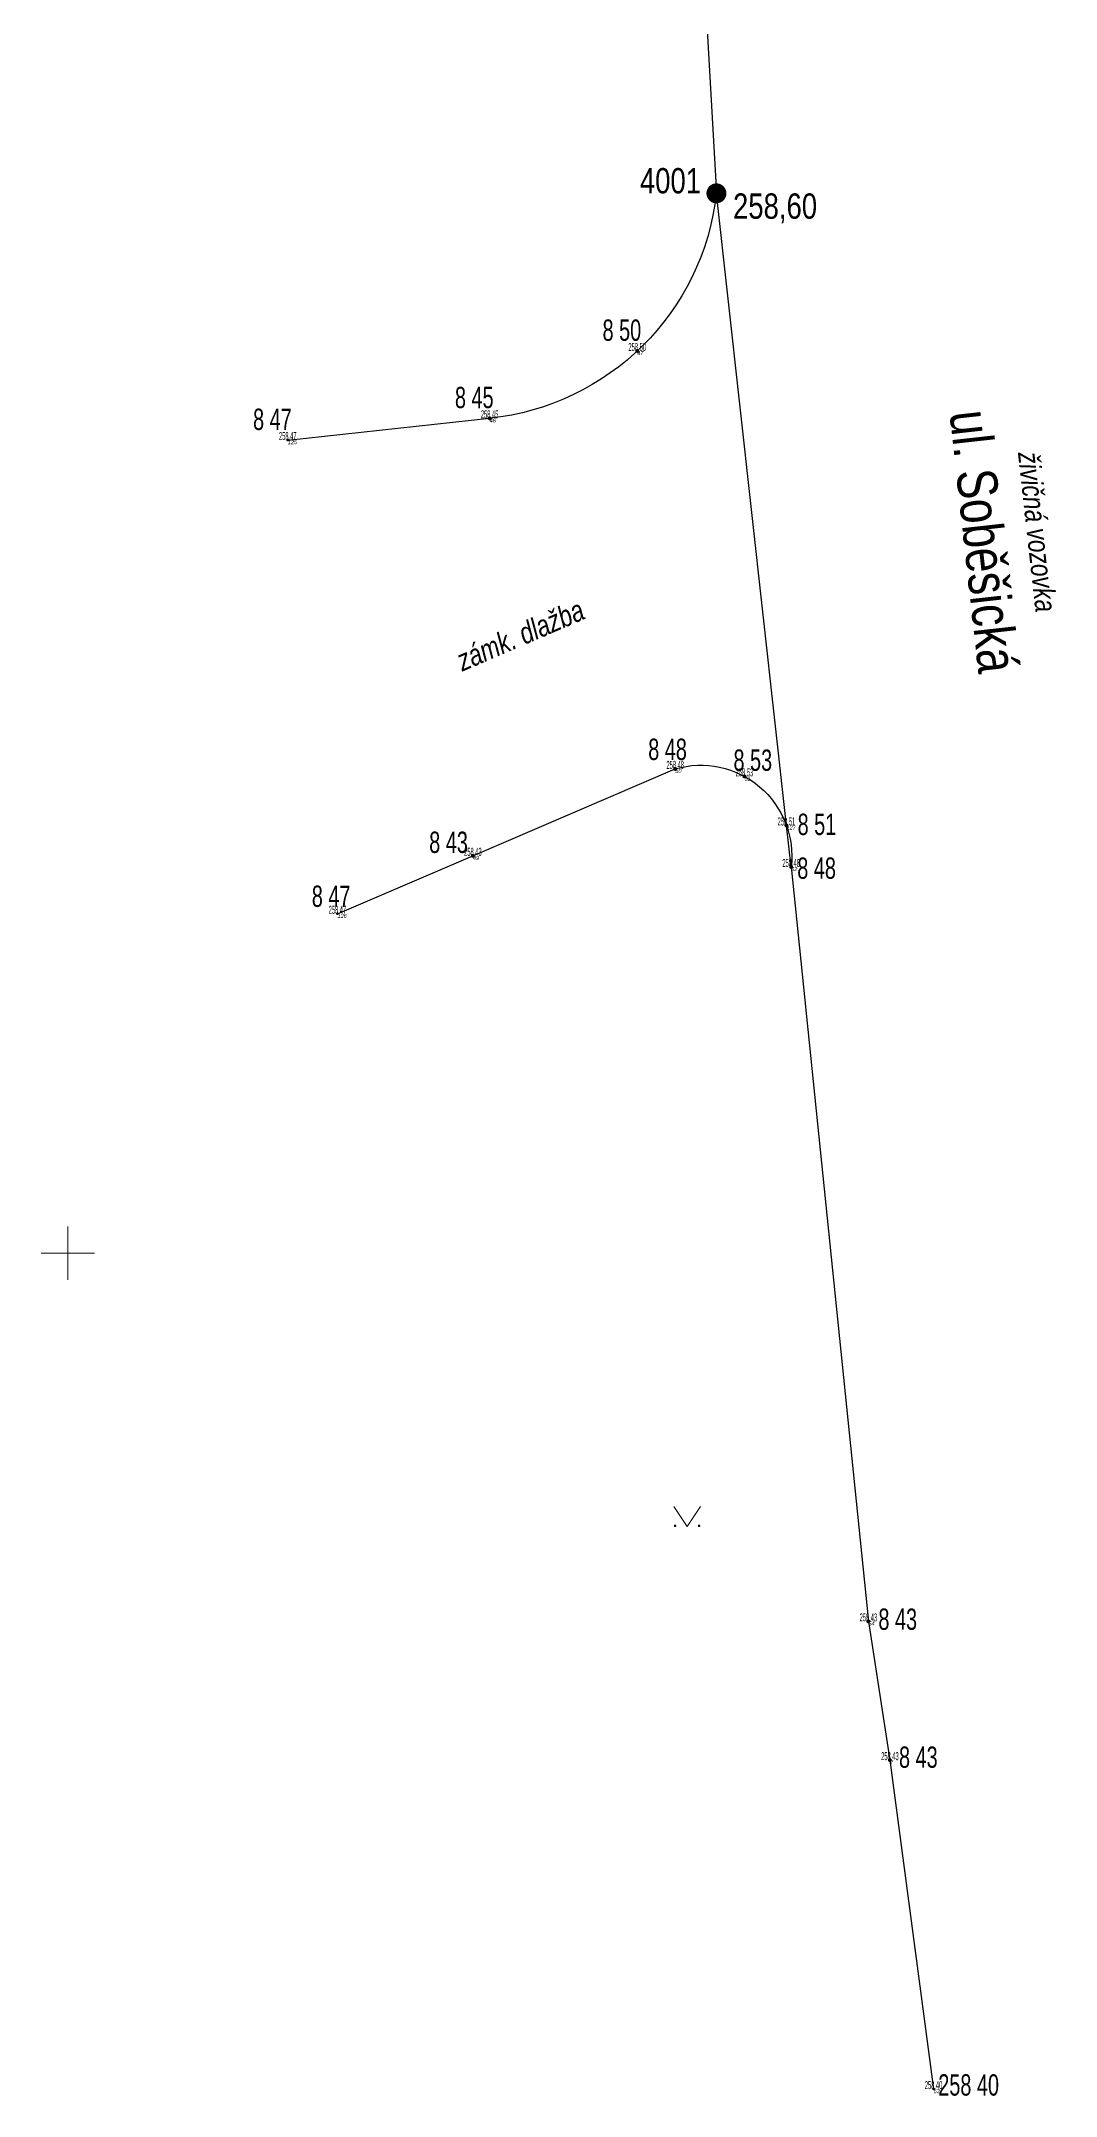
# Paper-space layout 'Tisk A3' of a CAD drawing. Header units: metres. Extents: x -596000.4 to -595919.5, y -1158258.2 to -1158204.3.
# Drawn here: x -596000.4 to -595985.18, y -1158252.64 to -1158221.83 of the extents above; entities that cross this region are included whole.
import ezdxf
from ezdxf.enums import TextEntityAlignment as Align

# ---------------------------------------------------------------- set-up
doc = ezdxf.new("R2010")
doc.units = ezdxf.units.M
doc.header["$MEASUREMENT"] = 0
for name, color, linetype, lineweight in [('GS01-body-BP+PMS-buňky', 7, 'Continuous', 0), ('GS02-hranice-vozovky', 7, 'Continuous', 0), ('GS03-plochy nezpevněné-buňky', 7, 'Continuous', 0), ('GS06-sítě-kanalizace_DEST', 7, 'Continuous', 0), ('GS09-výškopis-body podrobné-buňky-TISK', 7, 'Continuous', 0), ('GS09-výškopis-body podrobné-výšky-TISK', 7, 'Continuous', 0), ('GS09-výškopis-body-BP+PMS-výšky', 7, 'Continuous', 0), ('GS10-popis-body-BP+PMS-čísla', 7, 'Continuous', 0), ('GS10-popis-názvy ulic', 7, 'Continuous', 0), ('GS10-popis-plochy', 7, 'Continuous', 0), ('GS11-výkres-průsečíky+rohy ML', 7, 'Continuous', 0)]:
    doc.layers.add(name, color=color, linetype=linetype, lineweight=lineweight)
for name, color, linetype, lineweight, plot in [('GS01-body-info', 7, 'Continuous', 0, False), ('GS01-body-poloha', 7, 'Continuous', 0, False), ('GS01-body-čísla', 7, 'Continuous', 0, False), ('GS09-výškopis-body podrobné-buňky', 7, 'Continuous', 0, False), ('GS09-výškopis-body podrobné-výšky', 7, 'Continuous', 0, False)]:
    doc.layers.add(name, color=color, linetype=linetype, lineweight=lineweight, plot=plot)
doc.styles.add('Style-Arial Narrow', font='ARIALN.TTF')
doc.styles.add('Style-Arial Narrow IF', font='ARIALNI.TTF')

# ---------------------------------------------------------------- blocks, each defined once
blk = doc.blocks.new('9.12_6')
at = {"layer": 'GS09-výškopis-body podrobné-buňky', "linetype": 'Continuous', "lineweight": 0}
h = blk.add_hatch(color=32, dxfattribs=at)
edge = h.paths.add_edge_path()
edge.add_arc((0, 0), 0.00015, 0, 360)
blk = doc.blocks.new('9.12_46')
at = {"layer": 'GS09-výškopis-body podrobné-buňky', "linetype": 'Continuous', "lineweight": 0}
h = blk.add_hatch(color=32, dxfattribs=at)
edge = h.paths.add_edge_path()
edge.add_arc((0, 0), 0.00015, 0, 360)
blk = doc.blocks.new('9.12_47')
at = {"layer": 'GS09-výškopis-body podrobné-buňky', "linetype": 'Continuous', "lineweight": 0}
h = blk.add_hatch(color=32, dxfattribs=at)
edge = h.paths.add_edge_path()
edge.add_arc((0, 0), 0.00015, 0, 360)
blk = doc.blocks.new('9.12_48')
at = {"layer": 'GS09-výškopis-body podrobné-buňky', "linetype": 'Continuous', "lineweight": 0}
h = blk.add_hatch(color=32, dxfattribs=at)
edge = h.paths.add_edge_path()
edge.add_arc((0, 0), 0.00015, 0, 360)
blk = doc.blocks.new('9.12_49')
at = {"layer": 'GS09-výškopis-body podrobné-buňky', "linetype": 'Continuous', "lineweight": 0}
h = blk.add_hatch(color=32, dxfattribs=at)
edge = h.paths.add_edge_path()
edge.add_arc((0, 0), 0.00015, 0, 360)
blk = doc.blocks.new('9.12_50')
at = {"layer": 'GS09-výškopis-body podrobné-buňky', "linetype": 'Continuous', "lineweight": 0}
h = blk.add_hatch(color=32, dxfattribs=at)
edge = h.paths.add_edge_path()
edge.add_arc((0, 0), 0.00015, 0, 360)
blk = doc.blocks.new('9.12_51')
at = {"layer": 'GS09-výškopis-body podrobné-buňky', "linetype": 'Continuous', "lineweight": 0}
h = blk.add_hatch(color=32, dxfattribs=at)
edge = h.paths.add_edge_path()
edge.add_arc((0, 0), 0.00015, 0, 360)
blk = doc.blocks.new('9.12_52')
at = {"layer": 'GS09-výškopis-body podrobné-buňky', "linetype": 'Continuous', "lineweight": 0}
h = blk.add_hatch(color=32, dxfattribs=at)
edge = h.paths.add_edge_path()
edge.add_arc((0, 0), 0.00015, 0, 360)
blk = doc.blocks.new('9.12_53')
at = {"layer": 'GS09-výškopis-body podrobné-buňky', "linetype": 'Continuous', "lineweight": 0}
h = blk.add_hatch(color=32, dxfattribs=at)
edge = h.paths.add_edge_path()
edge.add_arc((0, 0), 0.00015, 0, 360)
blk = doc.blocks.new('9.12_79')
at = {"layer": 'GS09-výškopis-body podrobné-buňky', "linetype": 'Continuous', "lineweight": 0}
h = blk.add_hatch(color=32, dxfattribs=at)
edge = h.paths.add_edge_path()
edge.add_arc((0, 0), 0.00015, 0, 360)
blk = doc.blocks.new('9.12_80')
at = {"layer": 'GS09-výškopis-body podrobné-buňky', "linetype": 'Continuous', "lineweight": 0}
h = blk.add_hatch(color=32, dxfattribs=at)
edge = h.paths.add_edge_path()
edge.add_arc((0, 0), 0.00015, 0, 360)
blk = doc.blocks.new('9.12_81')
at = {"layer": 'GS09-výškopis-body podrobné-buňky', "linetype": 'Continuous', "lineweight": 0}
h = blk.add_hatch(color=32, dxfattribs=at)
edge = h.paths.add_edge_path()
edge.add_arc((0, 0), 0.00015, 0, 360)
blk = doc.blocks.new('1.07')
at = {"layer": 'GS01-body-BP+PMS-buňky', "linetype": 'Continuous', "lineweight": 0}
h = blk.add_hatch(color=7, dxfattribs=at)
edge = h.paths.add_edge_path()
edge.add_arc((0, 0), 0.00075, 0, 360)
h = blk.add_hatch(color=7, dxfattribs=at)
edge = h.paths.add_edge_path()
edge.add_arc((0, 0), 0.0001, 0, 360)
blk = doc.blocks.new('Husovice_Včelák_mapa')
at = {"layer": 'GS01-body-info', "color": 6, "linetype": 'Continuous', "lineweight": 53}
for p in [(-595991.458, -1158226.473), (-595993.672, -1158227.483), (-595996.7, -1158227.809), (-595990.888, -1158232.74), (-595989.85, -1158232.852), (-595989.22, -1158233.588), (-595993.923, -1158234.043), (-595989.149, -1158234.21), (-595995.955, -1158234.912), (-595987.991, -1158245.522), (-595987.667, -1158247.603), (-595987.013, -1158252.535)]:
    blk.add_point(p, dxfattribs=at)
at = {"layer": 'GS01-body-poloha', "color": 6, "linetype": 'Continuous', "lineweight": 53}
for p in [(-595991.458, -1158226.473), (-595993.672, -1158227.483), (-595996.7, -1158227.809), (-595990.888, -1158232.74), (-595989.85, -1158232.852), (-595989.22, -1158233.588), (-595993.923, -1158234.043), (-595989.149, -1158234.21), (-595995.955, -1158234.912), (-595987.991, -1158245.522), (-595987.667, -1158247.603), (-595987.013, -1158252.535)]:
    blk.add_point(p, dxfattribs=at)
at = {"layer": 'GS02-hranice-vozovky', "color": 7, "linetype": 'Continuous', "lineweight": 30}
for p, q in [((-595996.7, -1158227.809), (-595993.672, -1158227.483)), ((-595993.923, -1158234.043), (-595990.888, -1158232.74)), ((-595995.955, -1158234.912), (-595993.923, -1158234.043))]:
    blk.add_line(p, q, dxfattribs=at)
at = {"layer": 'GS02-hranice-vozovky', "color": 7, "linetype": 'Continuous', "lineweight": 30, "flags": 128}
for points in [[(-595991.467, -1158209.662), (-595990.526, -1158219.645), (-595990.27, -1158224.11)], [(-595989.149, -1158234.21), (-595989.22, -1158233.588), (-595990.27, -1158224.11)], [(-595989.149, -1158234.21), (-595987.991, -1158245.522), (-595987.667, -1158247.603), (-595987.013, -1158252.535)]]:
    blk.add_lwpolyline(points, dxfattribs=at)
at = {"layer": 'GS02-hranice-vozovky', "color": 7, "linetype": 'Continuous', "lineweight": 30, "extrusion": (0, 0, -1)}
for centre, major_axis, ratio, start_param, end_param in [((-595994.072, -1158223.681), (3.802, -0.431), 0.999173, 6.282581, 7.636312), ((-595990.499, -1158234.044), (-1.049, 0.869), 0.996251, 0.591075, 2.570823)]:
    blk.add_ellipse(centre, major_axis=major_axis, ratio=ratio, start_param=start_param, end_param=end_param, dxfattribs=at)
at = {"layer": 'GS01-body-BP+PMS-buňky', "color": 7, "linetype": 'Continuous', "lineweight": 0, "xscale": 200, "yscale": 200, "zscale": 200}
blk.add_blockref('1.07', (-595990.27, -1158224.11), dxfattribs=at)
at = {"layer": 'GS09-výškopis-body podrobné-buňky', "color": 32, "linetype": 'Continuous', "lineweight": 0, "xscale": 0.2, "yscale": 0.2, "zscale": 0.2}
for name, p in [('9.12_46', (-595991.458, -1158226.473)), ('9.12_47', (-595993.672, -1158227.483)), ('9.12_79', (-595996.7, -1158227.809)), ('9.12_49', (-595990.888, -1158232.74)), ('9.12_50', (-595989.85, -1158232.852)), ('9.12_81', (-595989.22, -1158233.588)), ('9.12_48', (-595993.923, -1158234.043)), ('9.12_51', (-595989.149, -1158234.21)), ('9.12_80', (-595995.955, -1158234.912)), ('9.12_53', (-595987.991, -1158245.522)), ('9.12_6', (-595987.667, -1158247.603)), ('9.12_52', (-595987.013, -1158252.535))]:
    blk.add_blockref(name, p, dxfattribs=at)
at = {"layer": 'GS01-body-čísla', "color": 6, "linetype": 'Continuous', "lineweight": 0, "style": 'Style-Arial Narrow IF'}
for s, p in [('47', (-595991.456, -1158226.475)), ('48', (-595993.67, -1158227.485)), ('125', (-595996.698, -1158227.811)), ('50', (-595990.886, -1158232.742)), ('51', (-595989.848, -1158232.854)), ('127', (-595989.218, -1158233.59)), ('49', (-595993.921, -1158234.045)), ('52', (-595989.147, -1158234.212)), ('126', (-595995.953, -1158234.914)), ('54', (-595987.989, -1158245.524)), ('7', (-595987.665, -1158247.605)), ('53', (-595987.011, -1158252.537))]:
    blk.add_text(s, height=0.06, dxfattribs=at).set_placement(p, align=Align.TOP_LEFT)
at = {"layer": 'GS09-výškopis-body podrobné-výšky', "color": 32, "linetype": 'Continuous', "lineweight": 0, "style": 'Style-Arial Narrow', "width": 0.5}
for s, p in [('258.50', (-595991.458, -1158226.473)), ('258.45', (-595993.672, -1158227.483)), ('258.47', (-595996.7, -1158227.809)), ('258.48', (-595990.888, -1158232.74)), ('258.53', (-595989.85, -1158232.852)), ('258.51', (-595989.22, -1158233.588)), ('258.43', (-595993.923, -1158234.043)), ('258.48', (-595989.149, -1158234.21)), ('258.47', (-595995.955, -1158234.912)), ('258.43', (-595987.991, -1158245.522)), ('258.43', (-595987.667, -1158247.603)), ('258.40', (-595987.013, -1158252.535))]:
    blk.add_text(s, height=0.12, dxfattribs=at).set_placement(p, align=Align.CENTER)
blk = doc.blocks.new('3.14_8')
at = {"layer": 'GS03-plochy nezpevněné-buňky', "linetype": 'Continuous', "lineweight": 0}
h = blk.add_hatch(color=96, dxfattribs=at)
edge = h.paths.add_edge_path()
edge.add_arc((-0.0009, 0.00005), 0.0001, 0, 360)
h = blk.add_hatch(color=96, dxfattribs=at)
edge = h.paths.add_edge_path()
edge.add_arc((0.0009, 0.00005), 0.0001, 0, 360)
at = {"layer": 'GS03-plochy nezpevněné-buňky', "color": 96, "linetype": 'Continuous', "lineweight": 0}
for p, q in [((-0.001, 0.0015), (0, 0)), ((0, 0), (0.001, 0.0015))]:
    blk.add_line(p, q, dxfattribs=at)
blk = doc.blocks.new('9.12_124')
at = {"layer": 'GS09-výškopis-body podrobné-buňky-TISK', "linetype": 'Continuous', "lineweight": 0}
h = blk.add_hatch(color=32, dxfattribs=at)
edge = h.paths.add_edge_path()
edge.add_arc((0, 0), 0.00015, 0, 360)
blk = doc.blocks.new('9.12_139')
at = {"layer": 'GS09-výškopis-body podrobné-buňky-TISK', "linetype": 'Continuous', "lineweight": 0}
h = blk.add_hatch(color=32, dxfattribs=at)
edge = h.paths.add_edge_path()
edge.add_arc((0, 0), 0.00015, 0, 360)
blk = doc.blocks.new('9.12_140')
at = {"layer": 'GS09-výškopis-body podrobné-buňky-TISK', "linetype": 'Continuous', "lineweight": 0}
h = blk.add_hatch(color=32, dxfattribs=at)
edge = h.paths.add_edge_path()
edge.add_arc((0, 0), 0.00015, 0, 360)
blk = doc.blocks.new('9.12_141')
at = {"layer": 'GS09-výškopis-body podrobné-buňky-TISK', "linetype": 'Continuous', "lineweight": 0}
h = blk.add_hatch(color=32, dxfattribs=at)
edge = h.paths.add_edge_path()
edge.add_arc((0, 0), 0.00015, 0, 360)
blk = doc.blocks.new('9.12_142')
at = {"layer": 'GS09-výškopis-body podrobné-buňky-TISK', "linetype": 'Continuous', "lineweight": 0}
h = blk.add_hatch(color=32, dxfattribs=at)
edge = h.paths.add_edge_path()
edge.add_arc((0, 0), 0.00015, 0, 360)
blk = doc.blocks.new('9.12_143')
at = {"layer": 'GS09-výškopis-body podrobné-buňky-TISK', "linetype": 'Continuous', "lineweight": 0}
h = blk.add_hatch(color=32, dxfattribs=at)
edge = h.paths.add_edge_path()
edge.add_arc((0, 0), 0.00015, 0, 360)
blk = doc.blocks.new('9.12_144')
at = {"layer": 'GS09-výškopis-body podrobné-buňky-TISK', "linetype": 'Continuous', "lineweight": 0}
h = blk.add_hatch(color=32, dxfattribs=at)
edge = h.paths.add_edge_path()
edge.add_arc((0, 0), 0.00015, 0, 360)
blk = doc.blocks.new('9.12_145')
at = {"layer": 'GS09-výškopis-body podrobné-buňky-TISK', "linetype": 'Continuous', "lineweight": 0}
h = blk.add_hatch(color=32, dxfattribs=at)
edge = h.paths.add_edge_path()
edge.add_arc((0, 0), 0.00015, 0, 360)
blk = doc.blocks.new('9.12_152')
at = {"layer": 'GS09-výškopis-body podrobné-buňky-TISK', "linetype": 'Continuous', "lineweight": 0}
h = blk.add_hatch(color=32, dxfattribs=at)
edge = h.paths.add_edge_path()
edge.add_arc((0, 0), 0.00015, 0, 360)
blk = doc.blocks.new('Husovice_Včelák_mapa_1')
at = {"color": 7, "linetype": 'Continuous', "lineweight": 0}
blk.add_blockref('Husovice_Včelák_mapa', (0, 0), dxfattribs=at)
at = {"layer": 'GS03-plochy nezpevněné-buňky', "color": 96, "linetype": 'Continuous', "lineweight": 0, "xscale": 200, "yscale": 200, "zscale": 200}
blk.add_blockref('3.14_8', (-595990.71, -1158244.1), dxfattribs=at)
at = {"layer": 'GS09-výškopis-body podrobné-buňky-TISK', "color": 32, "linetype": 'Continuous', "lineweight": 0, "xscale": 200, "yscale": 200, "zscale": 200}
for name, p in [('9.12_139', (-595991.458, -1158226.473)), ('9.12_140', (-595993.672, -1158227.483)), ('9.12_142', (-595990.888, -1158232.74)), ('9.12_143', (-595989.85, -1158232.852)), ('9.12_152', (-595989.22, -1158233.588)), ('9.12_141', (-595993.923, -1158234.043)), ('9.12_144', (-595989.149, -1158234.21)), ('9.12_145', (-595987.991, -1158245.522)), ('9.12_124', (-595987.667, -1158247.603))]:
    blk.add_blockref(name, p, dxfattribs=at)
at = {"layer": 'GS09-výškopis-body podrobné-výšky-TISK', "color": 32, "linetype": 'Continuous', "lineweight": 0, "style": 'Style-Arial Narrow', "width": 0.8125}
for s, p in [('8 50', (-595991.978, -1158226.321)), ('8 45', (-595994.192, -1158227.331)), ('8 47', (-595997.22, -1158227.658)), ('8 48', (-595991.293, -1158232.606)), ('8 53', (-595990.014, -1158232.769)), ('8 51', (-595989.052, -1158233.731)), ('8 43', (-595994.578, -1158234)), ('8 48', (-595989.057, -1158234.388)), ('8 47', (-595996.339, -1158234.809)), ('8 43', (-595987.84, -1158245.649)), ('8 43', (-595987.531, -1158247.718)), ('258 40', (-595986.942, -1158252.633))]:
    blk.add_text(s, height=0.32, dxfattribs=at).set_placement(p)
at = {"layer": 'GS09-výškopis-body-BP+PMS-výšky', "color": 32, "linetype": 'Continuous', "lineweight": 0, "style": 'Style-Arial Narrow', "width": 0.947368}
blk.add_text('258,60', height=0.38, dxfattribs=at).set_placement((-595990.021, -1158224.491))
at = {"layer": 'GS10-popis-body-BP+PMS-čísla', "color": 7, "linetype": 'Continuous', "lineweight": 0, "style": 'Style-Arial Narrow', "width": 0.947368}
blk.add_text('4001', height=0.38, dxfattribs=at).set_placement((-595991.418, -1158224.111))
at = {"layer": 'GS10-popis-názvy ulic', "color": 7, "linetype": 'Continuous', "lineweight": 0, "style": 'Style-Arial Narrow', "width": 0.966667}
blk.add_text('ul. Soběšická', height=0.6, rotation=276.33, dxfattribs=at).set_placement((-595986.773, -1158227.397))
at = {"layer": 'GS10-popis-plochy', "color": 7, "linetype": 'Continuous', "lineweight": 0, "style": 'Style-Arial Narrow IF', "width": 0.9375}
for s, rotation, p in [('živičná vozovka', 276.33, (-595985.747, -1158228.009)), ('zámk. dlažba', 23.23, (-595994.078, -1158231.28))]:
    blk.add_text(s, height=0.32, rotation=rotation, dxfattribs=at).set_placement(p)

psp = doc.layouts.new('Tisk A3')

# ---------------------------------------------------------------- linework, layer by layer
at = {"layer": 'GS11-výkres-průsečíky+rohy ML', "color": 7, "linetype": 'Continuous', "lineweight": 0}
for p, q in [((-596000, -1158240.4), (-596000, -1158239.6)), ((-596000.4, -1158240), (-595999.6, -1158240))]:
    psp.add_line(p, q, dxfattribs=at)

# ---------------------------------------------------------------- block references
at = {"layer": 'GS06-sítě-kanalizace_DEST', "color": 7, "linetype": 'Continuous', "lineweight": 0}
psp.add_blockref('Husovice_Včelák_mapa_1', (0, 0), dxfattribs=at)

doc.saveas('drawing.dxf')
